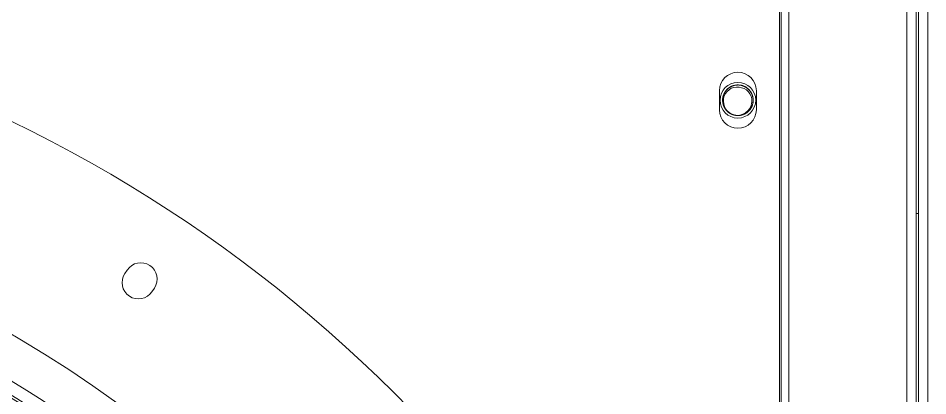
# Model space of a CAD drawing. Header units: millimetres. Extents: x 113490 to 142599, y -20467 to 115.
# Drawn here: x 133920.6 to 134277.8, y -10971.1 to -10822.7 of the extents above; entities that cross this region are included whole.
import ezdxf

# ---------------------------------------------------------------- set-up
doc = ezdxf.new("R2010")
doc.units = ezdxf.units.MM
doc.layers.add('DV3_0', color=7, linetype='Continuous')

msp = doc.modelspace()

# ---------------------------------------------------------------- linework, layer by layer
at = {"layer": 'DV3_0', "color": 7, "linetype": 'Continuous', "lineweight": 20}
for p, q in [((134219.64, -9845.59), (134219.64, -11865.47)), ((134269.64, -11154.49), (134269.64, -10494.49)), ((134277.84, -11154.49), (134277.84, -10494.49))]:
    msp.add_line(p, q, dxfattribs=at)
at = {"layer": 'DV3_0', "color": 7, "linetype": 'Continuous', "lineweight": 15}
for p, q in [((134220.24, -9857.26), (134220.24, -11851.51)), ((134223.24, -9857.26), (134223.24, -11851.51)), ((134273.24, -11154.49), (134273.24, -10494.49)), ((134274.24, -11154.49), (134274.24, -10494.49)), ((134195.99, -10858.74), (134195.99, -10851.24)), ((134210.49, -10851.24), (134210.49, -10858.74)), ((134273.24, -10899.48), (134274.24, -10899.48)), ((133963.4, -10921.7), (133962.45, -10923.11)), ((133973.09, -10930.23), (133974.04, -10928.81))]:
    msp.add_line(p, q, dxfattribs=at)
msp.add_circle((134203.24, -10854.99), 7, dxfattribs=at)
for centre, radius, start, end in [((133678.24, -11359.99), 551.5, 15.4775, 74.5225), ((134203.24, -10851.24), 7.25, 0, 180), ((134203.24, -10858.74), 7.25, 180, 0), ((134203.24, -10854.99), 6, 244.8963, 262.5227), ((133678.24, -11359.99), 477.5, 46.9802, 133.0198), ((133678.24, -11359.99), 456, 45.9967, 135.345), ((133678.24, -11359.99), 453.5, 45.9921, 90), ((133968.72, -10925.26), 6.4, 326.25, 146.25), ((133967.77, -10926.67), 6.4, 146.25, 326.25), ((133678.24, -11359.99), 457, 46.1533, 71.5308)]:
    msp.add_arc(centre, radius, start, end, dxfattribs=at)
at = {"layer": 'DV3_0', "color": 7, "linetype": 'Continuous', "lineweight": 20}
msp.add_arc((133678.24, -11359.99), 461.75, 46.1456, 74.9574, dxfattribs=at)
at = {"layer": 'DV3_0', "color": 7, "linetype": 'Continuous', "lineweight": 15}
msp.add_rational_spline([(134197.7, -10857.29), (134199.02, -10860.49), (134202.46, -10860.94), (134205.89, -10861.39), (134208, -10858.64), (134210.11, -10855.89), (134208.78, -10852.69), (134207.45, -10849.49), (134204.02, -10849.04), (134200.58, -10848.59), (134198.48, -10851.34), (134196.37, -10854.09), (134197.7, -10857.29), (134199.02, -10860.49), (134202.46, -10860.94), (134205.89, -10861.39), (134208, -10858.64), (134210.11, -10855.89), (134208.78, -10852.69), (134207.45, -10849.49), (134204.02, -10849.04), (134200.58, -10848.59), (134198.48, -10851.34), (134196.37, -10854.09), (134197.7, -10857.29), (134198.59, -10859.44), (134200.69, -10860.42)], [1, 0.866025403784, 1, 0.866025403784, 1, 0.866025403784, 1, 0.866025403784, 1, 0.866025403784, 1, 0.866025403784, 1, 0.866025403784, 1, 0.866025403784, 1, 0.866025403784, 1, 0.866025403784, 1, 0.866025403784, 1, 0.866025403784, 1, 0.90591222949, 0.943976505854], degree=2, knots=[0.94372108, 0.94372108, 0.94372108, 0.9481517, 0.9481517, 0.95258231, 0.95258231, 0.95701293, 0.95701293, 0.96144354, 0.96144354, 0.96587416, 0.96587416, 0.97030477, 0.97030477, 0.97473539, 0.97473539, 0.979166, 0.979166, 0.98359662, 0.98359662, 0.98802723, 0.98802723, 0.99245785, 0.99245785, 0.99688846, 0.99688846, 1, 1, 1], dxfattribs=at)
for points in [[(134200.69, -10860.42), (134199.45, -10859.77), (134198.48, -10858.68), (134197.45, -10856.09), (134197.43, -10854.62), (134198.4, -10852.02), (134199.39, -10850.9), (134201.89, -10849.7), (134203.38, -10849.6), (134204.7, -10850.07)], [(134204.7, -10850.07), (134206.06, -10850.39), (134207.26, -10851.28), (134208.68, -10853.64), (134208.92, -10855.11), (134208.34, -10857.81), (134207.51, -10859.04), (134205.26, -10860.67), (134203.85, -10861.06), (134202.46, -10860.94)]]:
    msp.add_open_spline(points, degree=3, knots=[0, 0, 0, 0, 0.25, 0.25, 0.5, 0.5, 0.75, 0.75, 1, 1, 1, 1], dxfattribs=at)

doc.saveas('drawing.dxf')
